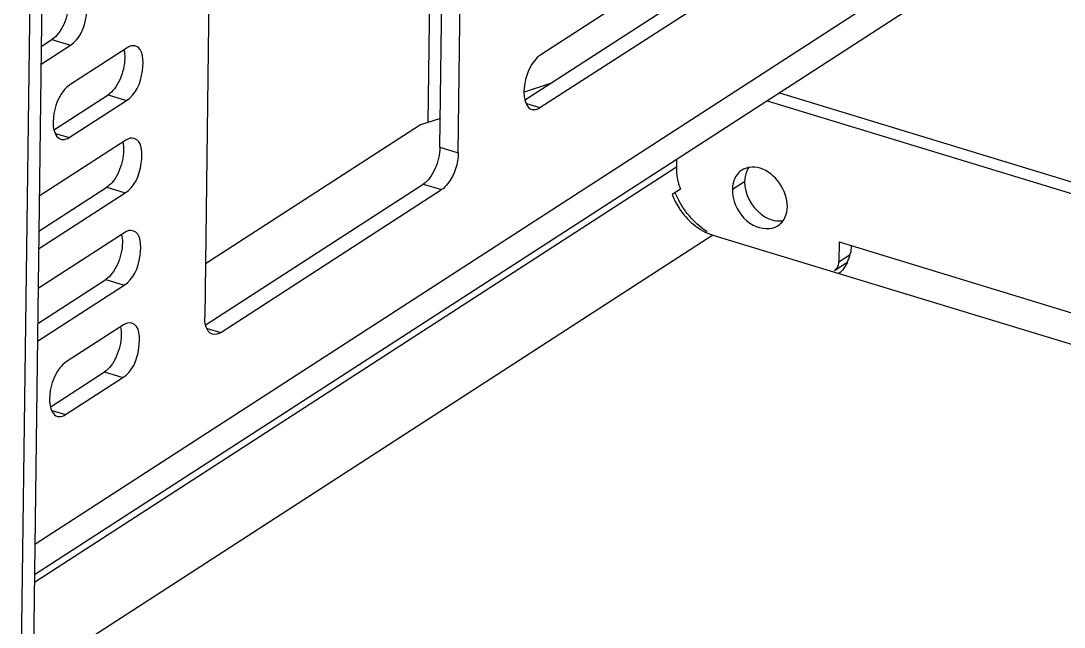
# Model space of a CAD drawing. Header units: millimetres. Extents: x -177 to 18421, y -5017 to 3255.
# Drawn here: x 4740.41 to 4758.14, y 1961.25 to 1971.56 of the extents above; entities that cross this region are included whole.
import ezdxf

# ---------------------------------------------------------------- set-up
doc = ezdxf.new("R2010")
doc.units = ezdxf.units.MM
doc.header["$LTSCALE"] = 46.255
doc.layers.get('0').update_dxf_attribs({"linetype": 'CONTINUOUS'})
doc.layers.add('02___PRT_ALL_AXES', color=7, linetype='CONTINUOUS')

msp = doc.modelspace()

# ---------------------------------------------------------------- linework, layer by layer
at = {"color": 7, "linetype": 'Continuous'}
for p, q in [((4741.197, 2005.455), (4740.62, 1960.39)), ((4747.845, 1969.32), (4747.917, 1974.887)), ((4754.055, 1974.099), (4749.245, 1970.984)), ((4749.233, 1970.087), (4754.379, 1973.419)), ((4740.649, 1962.66), (4756.993, 1973.246)), ((4756.411, 1972.349), (4740.642, 1962.136)), ((4743.607, 1972.096), (4743.536, 1966.53)), ((4740.754, 1970.827), (4741.252, 1971.149)), ((4740.94, 1971.244), (4741.252, 1971.149)), ((4742.216, 1971.106), (4741.243, 1970.476)), ((4741.893, 1970.303), (4742.205, 1970.208)), ((4741.232, 1969.578), (4742.205, 1970.208)), ((4749.002, 1970.157), (4749.233, 1970.087)), ((4753.095, 1970.201), (4811.647, 1952.353)), ((4742.196, 1969.535), (4740.725, 1968.582)), ((4741.001, 1969.649), (4741.232, 1969.578)), ((4747.534, 1969.415), (4747.845, 1969.32)), ((4751.553, 1969.202), (4751.551, 1969.073)), ((4751.551, 1969.073), (4740.641, 1962.007)), ((4741.873, 1968.732), (4742.185, 1968.637)), ((4743.808, 1966.261), (4747.561, 1968.691)), ((4747.25, 1968.786), (4747.561, 1968.691)), ((4751.619, 1968.7), (4751.48, 1968.61)), ((4740.713, 1967.684), (4742.185, 1968.637)), ((4742.176, 1967.964), (4740.705, 1967.011)), ((4752.17, 1967.918), (4740.62, 1960.438)), ((4752.17, 1967.918), (4811.614, 1949.799)), ((4754.315, 1967.801), (4754.311, 1967.464)), ((4754.315, 1967.801), (4782.781, 1959.124)), ((4754.311, 1967.464), (4754.502, 1967.588)), ((4754.239, 1967.318), (4754.448, 1967.453)), ((4740.693, 1966.113), (4742.165, 1967.066)), ((4741.853, 1967.161), (4742.165, 1967.066)), ((4742.156, 1966.392), (4741.183, 1965.762)), ((4743.577, 1966.331), (4743.808, 1966.261)), ((4741.171, 1964.864), (4742.144, 1965.495)), ((4741.833, 1965.59), (4742.144, 1965.495)), ((4740.94, 1964.935), (4741.171, 1964.864))]:
    msp.add_line(p, q, dxfattribs=at)
at = {"color": 3, "linetype": 'Continuous'}
for p, q in [((4740.989, 2005.32), (4740.411, 1960.255)), ((4747.333, 1969.836), (4747.399, 1974.985)), ((4747.534, 1969.415), (4747.605, 1974.982)), ((4748.986, 1970.223), (4754.067, 1973.514)), ((4740.757, 1971.126), (4740.94, 1971.244)), ((4749.397, 1970.489), (4748.962, 1970.352)), ((4740.985, 1969.715), (4741.893, 1970.303)), ((4753.304, 1970.336), (4811.649, 1952.551)), ((4747.54, 1969.902), (4747.2, 1969.794)), ((4747.2, 1969.794), (4743.548, 1967.429)), ((4740.717, 1967.984), (4741.873, 1968.732)), ((4743.561, 1966.397), (4747.25, 1968.786)), ((4740.697, 1966.412), (4741.853, 1967.161)), ((4740.924, 1965.001), (4741.833, 1965.59))]:
    msp.add_line(p, q, dxfattribs=at)
at = {"color": 7, "linetype": 'Continuous'}
for centre, radius, start, end in [((4752.94, 1969.243), 1.538, 203.0014, 208.7172), ((4753.78, 1967.766), 0.744, 335.7728, 347.0383)]:
    msp.add_arc(centre, radius, start, end, dxfattribs=at)
for points, knots in [([(4741.252, 1971.149), (4741.412, 1971.253), (4741.555, 1971.56), (4741.543, 1972.034), (4741.403, 1972.077)], [0, 0, 0, 0, 0.566412, 1, 1, 1, 1]), ([(4742.205, 1970.208), (4742.365, 1970.312), (4742.508, 1970.619), (4742.496, 1971.093), (4742.356, 1971.136)], [0, 0, 0, 0, 0.566412, 1, 1, 1, 1]), ([(4749.245, 1970.984), (4749.203, 1970.958), (4749.039, 1970.785), (4748.964, 1970.54), (4748.961, 1970.356)], [0, 0, 0, 0, 0.211066, 1, 1, 1, 1]), ([(4741.243, 1970.476), (4741.202, 1970.449), (4741.038, 1970.276), (4740.962, 1970.032), (4740.96, 1969.847)], [0, 0, 0, 0, 0.211066, 1, 1, 1, 1]), ([(4748.961, 1970.356), (4748.961, 1970.319), (4748.965, 1970.211), (4749.021, 1970.079), (4749.094, 1970.057)], [0, 0, 0, 0, 0.326495, 1, 1, 1, 1]), ([(4749.094, 1970.057), (4749.099, 1970.056), (4749.11, 1970.053), (4749.122, 1970.052), (4749.128, 1970.052)], [0, 0, 0, 0, 0.496206, 1, 1, 1, 1]), ([(4740.96, 1969.847), (4740.959, 1969.811), (4740.963, 1969.703), (4741.02, 1969.571), (4741.092, 1969.549)], [0, 0, 0, 0, 0.326495, 1, 1, 1, 1]), ([(4741.092, 1969.549), (4741.097, 1969.547), (4741.109, 1969.545), (4741.12, 1969.544), (4741.126, 1969.543)], [0, 0, 0, 0, 0.496206, 1, 1, 1, 1]), ([(4742.185, 1968.637), (4742.345, 1968.741), (4742.488, 1969.048), (4742.476, 1969.522), (4742.336, 1969.564)], [0, 0, 0, 0, 0.566412, 1, 1, 1, 1]), ([(4747.845, 1969.32), (4747.843, 1969.135), (4747.767, 1968.891), (4747.603, 1968.718), (4747.561, 1968.691)], [0, 0, 0, 0, 0.788934, 1, 1, 1, 1]), ([(4751.48, 1968.61), (4751.51, 1968.528), (4751.658, 1968.232), (4751.936, 1967.99), (4752.17, 1967.918)], [0, 0, 0, 0, 0.261386, 1, 1, 1, 1]), ([(4742.165, 1967.066), (4742.325, 1967.17), (4742.468, 1967.476), (4742.456, 1967.951), (4742.316, 1967.993)], [0, 0, 0, 0, 0.566412, 1, 1, 1, 1]), ([(4754.239, 1967.318), (4754.248, 1967.323), (4754.263, 1967.336), (4754.276, 1967.352), (4754.282, 1967.361)], [0, 0, 0, 0, 0.494921, 1, 1, 1, 1]), ([(4742.144, 1965.495), (4742.305, 1965.599), (4742.447, 1965.905), (4742.436, 1966.379), (4742.296, 1966.422)], [0, 0, 0, 0, 0.566412, 1, 1, 1, 1]), ([(4741.183, 1965.762), (4741.141, 1965.735), (4740.977, 1965.562), (4740.902, 1965.318), (4740.899, 1965.133)], [0, 0, 0, 0, 0.211066, 1, 1, 1, 1]), ([(4740.899, 1965.133), (4740.899, 1965.097), (4740.903, 1964.989), (4740.959, 1964.857), (4741.032, 1964.835)], [0, 0, 0, 0, 0.326495, 1, 1, 1, 1]), ([(4741.032, 1964.835), (4741.037, 1964.833), (4741.048, 1964.831), (4741.06, 1964.83), (4741.065, 1964.83)], [0, 0, 0, 0, 0.496206, 1, 1, 1, 1])]:
    msp.add_open_spline(points, degree=3, knots=knots, dxfattribs=at)
at = {"color": 3, "linetype": 'Continuous'}
for points in [[(4741.224, 1971.873), (4741.222, 1971.747), (4741.191, 1971.619), (4741.139, 1971.503)], [(4741.139, 1971.503), (4741.114, 1971.448), (4741.084, 1971.395), (4741.047, 1971.348)], [(4741.047, 1971.348), (4741.017, 1971.308), (4740.982, 1971.271), (4740.94, 1971.244)], [(4742.163, 1971.073), (4742.174, 1971.027), (4742.178, 1970.979), (4742.177, 1970.932)], [(4742.177, 1970.932), (4742.175, 1970.806), (4742.143, 1970.678), (4742.091, 1970.562)], [(4742.091, 1970.562), (4742.067, 1970.507), (4742.037, 1970.454), (4742, 1970.406)], [(4742, 1970.406), (4741.97, 1970.367), (4741.935, 1970.33), (4741.893, 1970.303)], [(4742.157, 1969.361), (4742.155, 1969.234), (4742.123, 1969.106), (4742.071, 1968.991)], [(4742.143, 1969.502), (4742.154, 1969.456), (4742.157, 1969.408), (4742.157, 1969.361)], [(4747.534, 1969.415), (4747.532, 1969.289), (4747.5, 1969.161), (4747.448, 1969.045)], [(4747.448, 1969.045), (4747.423, 1968.99), (4747.393, 1968.937), (4747.357, 1968.889)], [(4741.98, 1968.835), (4741.95, 1968.796), (4741.915, 1968.759), (4741.873, 1968.732)], [(4742.071, 1968.991), (4742.047, 1968.936), (4742.016, 1968.883), (4741.98, 1968.835)], [(4747.357, 1968.889), (4747.327, 1968.85), (4747.291, 1968.813), (4747.25, 1968.786)], [(4742.122, 1967.93), (4742.133, 1967.885), (4742.137, 1967.837), (4742.137, 1967.79)], [(4742.137, 1967.79), (4742.135, 1967.663), (4742.103, 1967.535), (4742.051, 1967.42)], [(4742.051, 1967.42), (4742.026, 1967.365), (4741.996, 1967.312), (4741.96, 1967.264)], [(4741.96, 1967.264), (4741.93, 1967.225), (4741.894, 1967.188), (4741.853, 1967.161)], [(4742.102, 1966.359), (4742.113, 1966.313), (4742.117, 1966.266), (4742.117, 1966.219)], [(4742.117, 1966.219), (4742.115, 1966.092), (4742.083, 1965.964), (4742.031, 1965.848)], [(4742.031, 1965.848), (4742.006, 1965.794), (4741.976, 1965.74), (4741.94, 1965.693)], [(4741.94, 1965.693), (4741.909, 1965.653), (4741.874, 1965.617), (4741.833, 1965.59)]]:
    msp.add_open_spline(points, degree=3, dxfattribs=at)
at = {"color": 7, "linetype": 'Continuous'}
for points in [[(4742.356, 1971.136), (4742.311, 1971.149), (4742.256, 1971.132), (4742.216, 1971.106)], [(4749.128, 1970.052), (4749.165, 1970.051), (4749.202, 1970.066), (4749.233, 1970.087)], [(4741.126, 1969.543), (4741.163, 1969.543), (4741.201, 1969.558), (4741.232, 1969.578)], [(4742.336, 1969.564), (4742.29, 1969.578), (4742.236, 1969.561), (4742.196, 1969.535)], [(4751.551, 1969.073), (4751.55, 1969.011), (4751.556, 1968.948), (4751.567, 1968.886)], [(4751.567, 1968.886), (4751.579, 1968.823), (4751.596, 1968.76), (4751.619, 1968.7)], [(4752.075, 1967.972), (4751.875, 1968.104), (4751.707, 1968.294), (4751.591, 1968.505)], [(4742.316, 1967.993), (4742.27, 1968.007), (4742.216, 1967.99), (4742.176, 1967.964)], [(4754.523, 1967.738), (4754.523, 1967.691), (4754.516, 1967.644), (4754.506, 1967.599)], [(4754.282, 1967.361), (4754.301, 1967.391), (4754.311, 1967.428), (4754.311, 1967.464)], [(4754.459, 1967.46), (4754.441, 1967.419), (4754.418, 1967.379), (4754.391, 1967.343)], [(4754.391, 1967.343), (4754.368, 1967.314), (4754.342, 1967.286), (4754.31, 1967.266)], [(4743.555, 1966.371), (4743.54, 1966.422), (4743.535, 1966.476), (4743.536, 1966.53)], [(4742.296, 1966.422), (4742.25, 1966.436), (4742.196, 1966.418), (4742.156, 1966.392)], [(4743.669, 1966.231), (4743.611, 1966.249), (4743.572, 1966.314), (4743.555, 1966.371)], [(4743.808, 1966.261), (4743.768, 1966.235), (4743.714, 1966.217), (4743.669, 1966.231)], [(4741.065, 1964.83), (4741.103, 1964.829), (4741.14, 1964.844), (4741.171, 1964.864)]]:
    msp.add_open_spline(points, degree=3, dxfattribs=at)
at = {"layer": '02___PRT_ALL_AXES', "color": 7, "linetype": 'Continuous'}
msp.add_line((4752.71, 1968.827), (4752.502, 1968.692), dxfattribs=at)
for points in [[(4752.663, 1969.021), (4752.628, 1968.999), (4752.598, 1968.968), (4752.574, 1968.934)], [(4752.796, 1969.07), (4752.749, 1969.064), (4752.703, 1969.047), (4752.663, 1969.021)], [(4752.976, 1969.054), (4752.918, 1969.072), (4752.856, 1969.079), (4752.796, 1969.07)], [(4753.437, 1968.407), (4753.44, 1968.672), (4753.229, 1968.977), (4752.976, 1969.054)], [(4752.574, 1968.934), (4752.525, 1968.865), (4752.503, 1968.776), (4752.502, 1968.692)], [(4752.502, 1968.692), (4752.501, 1968.623), (4752.513, 1968.553), (4752.535, 1968.488)], [(4753.401, 1968.229), (4753.425, 1968.285), (4753.436, 1968.346), (4753.437, 1968.407)], [(4753.275, 1968.077), (4753.307, 1968.098), (4753.336, 1968.125), (4753.359, 1968.156)]]:
    msp.add_open_spline(points, degree=3, dxfattribs=at)
at = {"layer": '02___PRT_ALL_AXES', "color": 3, "linetype": 'Continuous'}
for points in [[(4752.746, 1969.004), (4752.722, 1968.949), (4752.711, 1968.887), (4752.71, 1968.827)], [(4752.71, 1968.827), (4752.708, 1968.619), (4752.827, 1968.398), (4752.993, 1968.272)], [(4752.993, 1968.272), (4753.046, 1968.232), (4753.107, 1968.199), (4753.171, 1968.179)], [(4753.171, 1968.179), (4753.229, 1968.162), (4753.291, 1968.155), (4753.351, 1968.163)]]:
    msp.add_open_spline(points, degree=3, dxfattribs=at)
msp.add_open_spline([(4752.788, 1969.078), (4752.78, 1969.067), (4752.764, 1969.043), (4752.752, 1969.018), (4752.746, 1969.004)], degree=3, knots=[0, 0, 0, 0, 0.49408, 1, 1, 1, 1], dxfattribs=at)
at = {"layer": '02___PRT_ALL_AXES', "color": 7, "linetype": 'Continuous'}
for points, knots in [([(4752.535, 1968.488), (4752.589, 1968.325), (4752.783, 1968.047), (4753.159, 1968.002), (4753.275, 1968.077)], [0, 0, 0, 0, 0.55194, 1, 1, 1, 1]), ([(4753.359, 1968.156), (4753.367, 1968.167), (4753.383, 1968.191), (4753.395, 1968.216), (4753.401, 1968.229)], [0, 0, 0, 0, 0.49408, 1, 1, 1, 1])]:
    msp.add_open_spline(points, degree=3, knots=knots, dxfattribs=at)

doc.saveas('drawing.dxf')
